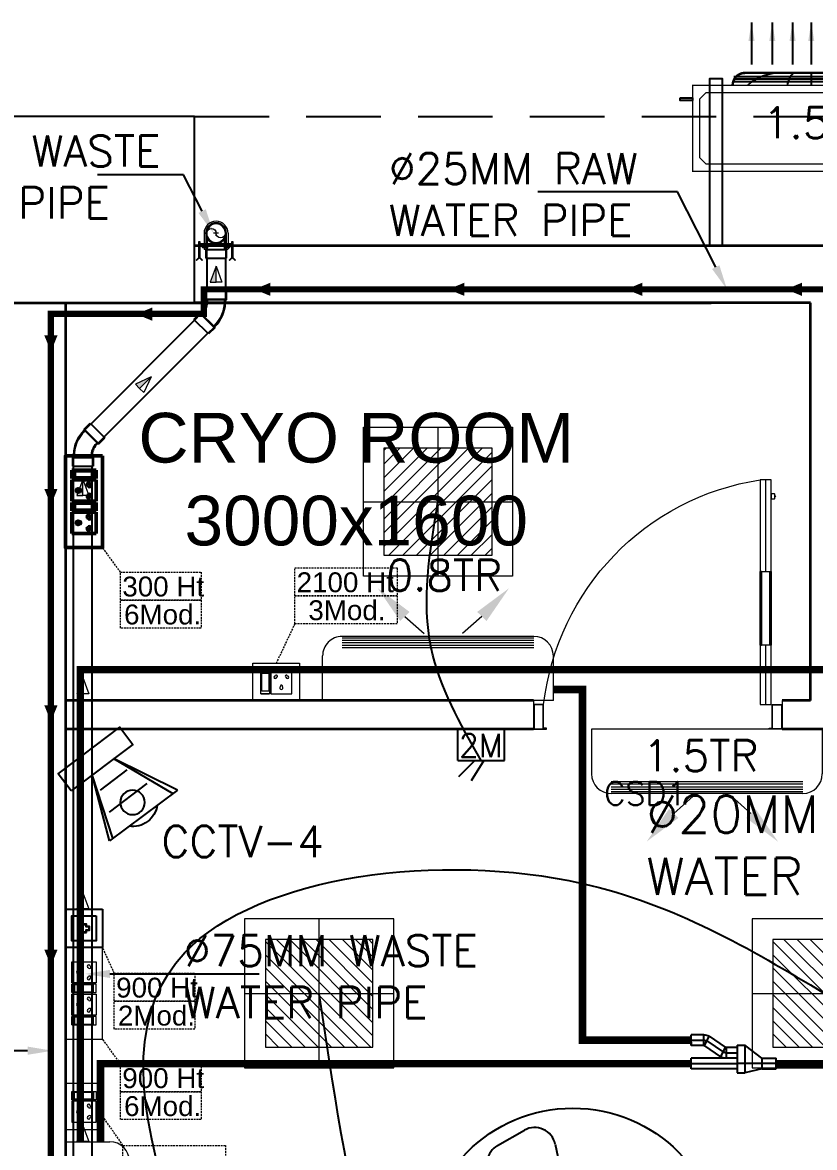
# Model space of a CAD drawing. Extents: x 3550807 to 4078732, y -628171 to -515859.
# Drawn here: x 3559851 to 3563039, y -525373 to -520845 of the extents above; entities that cross this region are included whole.
import ezdxf
from ezdxf import colors
from ezdxf.entities.mleader import LeaderData, LeaderLine
from ezdxf.math import Vec2, Vec3

# ---------------------------------------------------------------- set-up
doc = ezdxf.new("R2010")
doc.units = 0
doc.header["$LTSCALE"] = 6
doc.header["$MEASUREMENT"] = 0
for name, pattern in [('1', [0]), ('CENTER2', [1.125, 0.75, -0.125, 0.125, -0.125]), ('CONTINU', [0]), ('DASHED2', [0.375, 0.25, -0.125]), ('HIDDEN', [0.375, 0.25, -0.125])]:
    doc.linetypes.add(name, pattern=pattern)
doc.layers.get('0').update_dxf_attribs({"linetype": 'CONTINUOUS'})
for name, color, linetype, lineweight in [('1200 Door', 144, 'CONTINUOUS', 5), ('1Y-JOINT', 1, 'CONTINUOUS', 25), ('ELE-2NOS OF 6-16 RAW POWER SOCKET', 1, 'CONTINUOUS', 20), ('ELE-36W EMERGENCY  LED LIGHT', 7, 'CONTINUOUS', 18), ('ELE-36W LED LIGHT', 210, 'CONTINUOUS', 18), ('ELE. 2N0S OF 6-16 UPS SOCKETS', 191, 'CONTINUOUS', 15), ('HTL-AC UNIT', 5, 'CONTINUOUS', 25), ('M-VRF- CKT', 5, 'CONTINUOUS', 30), ('MEP_HVAC_VRF_COPPER_PIPE', 6, 'CONTINUOUS', 9), ('PHE-SP', 1, 'CONTINUOUS', 0), ('PL-CLAMP', 211, 'CONTINUOUS', 13), ('PL-SOFT  WATER SUPPLY PIPE', 162, 'CONTINUOUS', 9), ('PL-WATER PIPING', 1, 'CONTINUOUS', 9), ('Single Leaf Door', 4, 'CONTINUOUS', 18), ('vrf', 6, 'CONTINUOUS', 30), ('WALL', 10, 'CONTINUOUS', 35)]:
    doc.layers.add(name, color=color, linetype=linetype, lineweight=lineweight)
for name, color, linetype in [('AC CKT-8', 110, 'CONTINUOUS'), ('Chajja', 7, 'CONTINUOUS'), ('COL', 5, 'CONTINUOUS'), ('DIM', 7, 'CONTINUOUS'), ('ELE 36W EMERGENCY LIGHT', 5, 'CONTINUOUS'), ('ELE 36W LED LIGHT', 6, 'CONTINUOUS'), ('ELE-1200MM CEILINGFAN', 6, 'CONTINUOUS'), ('ELE-2M UPS P.SB', 3, 'CONTINUOUS'), ('ELE.LAN POINT', 3, 'CONTINUOUS'), ('FA-FIRE TEXT', 7, 'CONTINUOUS'), ('HTL-COPPER PIPE', 6, 'CONTINUOUS'), ('HVAC_HI-WALL_1.5TR', 5, 'CONTINUOUS'), ('LV.CC CEMARA', 66, 'CONTINUOUS'), ('M HVAC HIGH WALL UNIT', 3, 'CONTINUOUS'), ('MEP_HVAC_DRAIN_PIPE', 7, 'CONTINUOUS'), ('MEP_HVAC_TEXT', 7, 'CONTINUOUS'), ('phe-text', 1, 'CONTINUOUS'), ('PL- WASTE PIPE', 6, 'CONTINUOUS'), ('PL-RA WATER SUPPLY PIPE', 100, 'CONTINUOUS'), ('PL-SOIL PIPE', 1, 'CONTINUOUS'), ('TEXT', 5, 'CONTINUOUS')]:
    doc.layers.add(name, color=color, linetype=linetype)
doc.layers.add('CFT_LOOPING', color=7, linetype='1', lineweight=0, true_color=0xd6d600)
doc.layers.add('ELE-6A AC SOCKET', color=7, linetype='CONTINUOUS', true_color=0x00ceb6)
doc.layers.add('ELE-LIGHTING WIRING', color=7, linetype='CONTINUOUS', true_color=0x63d7b6)
doc.styles.add('ARIAL', font='arial.ttf')
doc.styles.add('ROMANS', font='romans.shx')
doc.styles.get("Standard").update_dxf_attribs({"font": 'SIMPLEX'})
doc.styles.add('VERDANA', font='verdana.ttf')
doc.dimstyles.new('AC DIM', dxfattribs={"dimtxt": 200, "dimasz": 200, "dimexe": 0.18, "dimexo": 50, "dimgap": 50, "dimtad": 1, "dimdec": 0, "dimzin": 12, "dimdsep": 46, "dimtxsty": 'ROMANS', "dimcen": 0, "dimclrt": 7, "dimadec": 0, "dimazin": 0, "dimtfac": 1, "dimtdec": 0, "dimtix": 1, "dimtofl": 0, "dimtmove": 0, "dimatfit": 3, "dimfxl": 0, "dimtolj": 1, "dimtzin": 12, "dimarcsym": 0})

# ---------------------------------------------------------------- blocks, each defined once
blk = doc.blocks.new('1000x2100x100 SD')
at = {"layer": 'Single Leaf Door'}
for points in [[(44.2, 338.9), (49.1, 338.9), (49.1, 635.4), (44.2, 635.4)], [(87.8, 635.4), (82.8, 635.4), (82.8, 338.9), (87.8, 338.9)]]:
    blk.add_hatch(color=6, dxfattribs=at).paths.add_polyline_path(points)
at = {"layer": 'Single Leaf Door', "color": 8}
for p, q in [((44.2, 100), (44.2, 1004.2)), ((44.2, 1004.2), (87.8, 1004.2)), ((66, 635.4), (66, 1004.2)), ((87.8, 1004.2), (87.8, 100)), ((29.8, 946.7), (29.8, 928.8)), ((44.2, 948.7), (31.7, 948.7)), ((31.7, 926.8), (44.2, 926.8)), ((44.2, 948.7), (44.2, 926.8)), ((66, 100), (66, 338.9)), ((0, 100), (0, 0)), ((40.2, 100), (0, 100)), ((2, 98), (2, 2)), ((38.2, 98), (2, 98)), ((38.2, 3), (38.2, 98)), ((40.2, 5), (40.2, 100)), ((87.8, 100), (44.2, 100)), ((959.8, 5), (959.8, 100)), ((959.8, 100), (1000, 100)), ((961.8, 3), (961.8, 98)), ((961.8, 98), (998, 98)), ((998, 98), (998, 2)), ((1000, 100), (1000, 0)), ((0, 0), (40.2, 0)), ((2, 2), (40.2, 2)), ((50.1, 3), (38.2, 3)), ((52.1, 5), (40.2, 5)), ((40.2, 2), (50.1, 2)), ((40.2, 0), (52.1, 0)), ((50.1, 2), (50.1, 3)), ((52.1, 0), (52.1, 5)), ((947.9, 5), (959.8, 5)), ((947.9, 0), (947.9, 5)), ((959.8, 0), (947.9, 0)), ((949.9, 3), (961.8, 3)), ((949.9, 2), (949.9, 3)), ((959.8, 2), (949.9, 2)), ((998, 2), (959.8, 2)), ((1000, 0), (959.8, 0))]:
    blk.add_line(p, q, dxfattribs=at)
at = {"layer": 'Single Leaf Door', "color": 6}
for p, q in [((87.8, 635.4), (44.2, 635.4)), ((44.2, 635.4), (44.2, 338.9)), ((49.1, 338.9), (49.1, 635.4)), ((82.8, 338.9), (82.8, 635.4)), ((87.8, 338.9), (87.8, 635.4)), ((44.2, 338.9), (87.8, 338.9))]:
    blk.add_line(p, q, dxfattribs=at)
at = {"layer": 'Single Leaf Door', "color": 6, "ltscale": 100}
blk.add_line((82.8, 635.4), (82.8, 338.9), dxfattribs=at)
at = {"layer": 'Single Leaf Door', "color": 6}
for points in [[(44.2, 635.4), (44.2, 338.9), (49.1, 338.9), (49.1, 635.4), (44.2, 635.4)], [(87.8, 635.4), (87.8, 338.9), (82.8, 338.9), (82.8, 635.4), (87.8, 635.4)]]:
    blk.add_lwpolyline(points, dxfattribs=at)
at = {"layer": 'Single Leaf Door', "ltscale": 5000}
blk.add_lwpolyline([(44.2, 635.4), (44.2, 338.9), (49.1, 338.9), (49.1, 635.4), (44.2, 635.4)], dxfattribs=at)
at = {"layer": 'Single Leaf Door', "color": 8}
for centre, radius, start, end in [((-69.3, -19.8), 1036, 6.6418, 81.2791), ((29.8, 937.7), 3.72, 90, 270), ((31.7, 946.7), 1.98, 90, 180), ((31.7, 928.8), 1.98, 180, 270)]:
    blk.add_arc(centre, radius, start, end, dxfattribs=at)
blk = doc.blocks.new('1232')
at = {"layer": 'Chajja', "color": 8, "linetype": 'HIDDEN', "ltscale": 200}
blk.add_line((-22680, 16660.2), (-17505, 16660.2), dxfattribs=at)
at = {"layer": 'COL', "color": 8}
blk.add_lwpolyline([(-23430, 15910.2), (-22680, 15910.2), (-22680, 16660.2), (-23430, 16660.2)], close=True, dxfattribs=at)
at = {"layer": 'WALL', "color": 8, "linetype": 'ByBlock'}
for p, q in [((-17505, 16140.2), (-22680, 16140.2)), ((-23200, 15910.2), (-23200, 9945.2)), ((-23200, 15910.2), (-23200, 9945.2)), ((-20200, 15910.2), (-22680, 15910.2)), ((-20200, 14310.2), (-20200, 15910.2)), ((-21315, 14310.2), (-23200, 14310.2)), ((-20200, 14310.2), (-20315, 14310.2)), ((-21315, 14194.2), (-23200, 14194.2)), ((-18035, 14194.2), (-20315, 14194.2))]:
    blk.add_line(p, q, dxfattribs=at)
at = {"layer": 'WALL', "color": 8, "lineweight": 0}
for p, q in [((-21020, 15910.2), (-23200, 15910.2)), ((-21315, 14310.2), (-21315, 14194.2)), ((-20315, 14310.2), (-20315, 14194.2))]:
    blk.add_line(p, q, dxfattribs=at)
at = {"layer": 'WALL', "color": 8, "linetype": 'ByBlock'}
blk.add_lwpolyline([(-23430, 9195.2), (-23430, 15910.2), (-20600, 15910.2)], dxfattribs=at)
at = {"layer": 'Single Leaf Door', "color": 8, "xscale": -1}
blk.add_blockref('1000x2100x100 SD', (-20315, 14194.2), dxfattribs=at)
at = {"layer": '1200 Door', "color": 8, "linetype": 'ByBlock', "style": 'ROMANS'}
blk.add_text('CSD1', height=94.18, dxfattribs=at).set_placement((-21030.5, 13889.3, -35804.4))
at = {"layer": 'DIM', "color": 8, "insert": (-22029, 15199.8), "char_height": 200, "width": 1982.81, "attachment_point": 5, "style": 'ARIAL'}
blk.add_mtext('CRYO ROOM 3000x1600', dxfattribs=at)
blk = doc.blocks.new('A$C07FB25EA')
at = {"layer": 'ELE-1200MM CEILINGFAN', "color": 3}
for p, q in [((6.53, 13.37), (9.47, 11.64)), ((0.26, 2.64), (3.17, 12.07)), ((9.84, 7.94), (2.36, 1.21)), ((-11.8, 4.55), (-2.22, 1.44)), ((-14.84, -1.03), (-14.81, 2.38)), ((-2.41, -1.1), (-12.04, -3.29)), ((2.16, -1.54), (8.87, -8.78)), ((1.96, -12.49), (-0.13, -2.65)), ((8.31, -12.34), (5.35, -14.02))]:
    blk.add_line(p, q, dxfattribs=at)
at = {"layer": 'ELE-1200MM CEILINGFAN', "color": 5, "ltscale": 10}
blk.add_circle((0, 0), 16.45, dxfattribs=at)
at = {"layer": 'ELE-1200MM CEILINGFAN', "color": 3}
for radius in [2.65, 1.58]:
    blk.add_circle((0, 0), radius, dxfattribs=at)
for centre, start, end in [((5.36, 11.38), 59.5281, 162.5229), ((8.3, 9.66), 311.9493, 59.5281), ((-12.51, 2.36), 71.9493, 179.5281), ((-12.54, -1.05), 179.5281, 282.5229), ((7.18, -10.34), 299.5281, 42.5229), ((4.21, -12.02), 191.9493, 299.5281)]:
    blk.add_arc(centre, 2.3, start, end, dxfattribs=at)
blk = doc.blocks.new('light300x600')
at = {"layer": 'ELE-36W LED LIGHT', "lineweight": 0}
for p, q in [((918214.7, -78407.4), (918214.7, -79007.4)), ((918814.7, -78407.4), (918214.7, -78407.4)), ((918514.7, -78407.4), (918514.7, -79007.4)), ((918814.7, -79007.4), (918814.7, -78407.4)), ((918298.3, -78491.3), (918298.6, -78491)), ((918298.3, -78544.3), (918351.6, -78491)), ((918298.3, -78597.3), (918404.7, -78491)), ((918298.3, -78650.4), (918457.7, -78491)), ((918298.3, -78703.4), (918510.7, -78491)), ((918298.3, -78756.4), (918563.8, -78491)), ((918298.3, -78809.5), (918616.8, -78491)), ((918298.3, -78862.5), (918669.8, -78491)), ((918298.3, -78915.5), (918722.9, -78491)), ((918298.3, -78491), (918298.3, -78923.7)), ((918731.1, -78491), (918298.3, -78491)), ((918731.1, -78923.7), (918731.1, -78491)), ((918343.2, -78923.7), (918731.1, -78535.8)), ((918396.2, -78923.7), (918731.1, -78588.8)), ((918449.2, -78923.7), (918731.1, -78641.9)), ((918502.3, -78923.7), (918731.1, -78694.9)), ((918214.7, -78707.4), (918814.7, -78707.4)), ((918555.3, -78923.7), (918731.1, -78747.9)), ((918608.3, -78923.7), (918731.1, -78801)), ((918661.3, -78923.7), (918731.1, -78854)), ((918298.3, -78923.7), (918731.1, -78923.7)), ((918714.4, -78923.7), (918731.1, -78907)), ((918214.7, -79007.4), (918814.7, -79007.4))]:
    blk.add_line(p, q, dxfattribs=at)
blk = doc.blocks.new('ELE.EMERGENCY 40W LED LIGHT')
at = {"layer": 'ELE-36W EMERGENCY  LED LIGHT'}
h = blk.add_hatch(dxfattribs=at)
h.set_pattern_fill('ANSI31', color=5, scale=300, style=0)
h.paths.add_polyline_path([(-207.7, -207.7), (-207.7, 207.7), (207.7, 207.7), (207.7, -207.7)])
for p, q in [((0, 288), (0, -288)), ((-288, 0), (288, 0))]:
    blk.add_line(p, q, dxfattribs=at)
for points in [[(-288, -288), (-288, 288), (288, 288), (288, -288)], [(-207.7, -207.7), (-207.7, 207.7), (207.7, 207.7), (207.7, -207.7)]]:
    blk.add_lwpolyline(points, close=True, dxfattribs=at)
blk = doc.blocks.new('2M UPS SB')
at = {"layer": 'ELE-2M UPS P.SB', "color": 3}
for p, q in [((-133.8, 160), (-69.3, 265.2)), ((-88.2, 160), (-3.4, 244.9)), ((-240, 160), (-240, 0)), ((0, 160), (-240, 160)), ((0, 160), (0, 0))]:
    blk.add_line(p, q, dxfattribs=at)
blk.add_text('2M', height=120, rotation=180, dxfattribs=at).set_placement((-6, 143))
blk = doc.blocks.new('RTUH 6U')
at = {"layer": 'ELE-2NOS OF 6-16 RAW POWER SOCKET', "color": 30, "ltscale": 300}
for p, q in [((-311.5, -26.5), (-226.5, -26.5)), ((-311.5, -123.5), (-311.5, -26.5)), ((-226.5, -26.5), (-226.5, -123.5)), ((-187.1, -26.5), (-220.9, -26.5)), ((-220.9, -26.5), (-220.9, -123.5)), ((-189.9, -37), (-218, -37)), ((-218, -37), (-218, -113)), ((-189.9, -40.4), (-218, -40.4)), ((-189.9, -113), (-189.9, -37)), ((-187.1, -123.5), (-187.1, -26.5)), ((-187.1, -123.5), (-187.1, -26.5)), ((-181.4, -123.5), (-181.4, -26.5)), ((-181.4, -26.5), (-96.4, -26.5)), ((-96.4, -26.5), (-96.4, -123.5)), ((-57, -26.5), (-90.8, -26.5)), ((-90.8, -26.5), (-90.8, -123.5)), ((-59.8, -37), (-88, -37)), ((-88, -37), (-88, -113)), ((-59.8, -40.4), (-88, -40.4)), ((-59.8, -113), (-59.8, -37)), ((-57, -123.5), (-57, -26.5)), ((-57, -123.5), (-57, -26.5)), ((-226.5, -123.5), (-311.5, -123.5)), ((-187.1, -123.5), (-220.9, -123.5)), ((-220.9, -123.5), (-187.1, -123.5)), ((-218, -113), (-189.9, -113)), ((-96.4, -123.5), (-181.4, -123.5)), ((-57, -123.5), (-90.8, -123.5)), ((-90.8, -123.5), (-57, -123.5)), ((-88, -113), (-59.8, -113))]:
    blk.add_line(p, q, dxfattribs=at)
blk.add_lwpolyline([(0, 0), (-368.5, 0), (-368.5, -150), (0, -150)], close=True, dxfattribs=at)
for centre, radius, start, end in [((-293.2, -56.1), 5.7, 87.49, 354.7311), ((-288.7, -52.1), 4.6, 284.9049, 157.3162), ((-269, -92.3), 4.22, 341.4031, 198.5969), ((-249.3, -52.1), 4.6, 22.6838, 255.0951), ((-244.8, -56.1), 5.7, 185.2689, 92.51), ((-163.1, -56.1), 5.7, 87.49, 354.7311), ((-158.6, -52.1), 4.6, 284.9049, 157.3162), ((-138.9, -92.3), 4.22, 341.4031, 198.5969), ((-119.2, -52.1), 4.6, 22.6838, 255.0951), ((-114.7, -56.1), 5.7, 185.2689, 92.51), ((-269, -99), 6.62, 127.1584, 52.8416), ((-138.9, -99), 6.62, 127.1584, 52.8416)]:
    blk.add_arc(centre, radius, start, end, dxfattribs=at)
blk = doc.blocks.new('54Y')
at = {"layer": 'ELE. 2N0S OF 6-16 UPS SOCKETS', "color": 140, "lineweight": 50}
for p, q in [((26.5, 311.5), (26.5, 277.7)), ((26.5, 277.7), (26.5, 311.5)), ((26.5, 311.5), (123.5, 311.5)), ((26.5, 311.5), (123.5, 311.5)), ((123.5, 277.7), (26.5, 277.7)), ((123.5, 272.1), (26.5, 272.1)), ((26.5, 272.1), (26.5, 187.1)), ((37, 280.5), (37, 308.7)), ((37, 308.7), (113, 308.7)), ((113, 280.5), (37, 280.5)), ((109.6, 308.7), (109.6, 280.5)), ((113, 308.7), (113, 280.5)), ((123.5, 311.5), (123.5, 277.7)), ((123.5, 187.1), (123.5, 272.1)), ((26.5, 187.1), (123.5, 187.1)), ((26.5, 181.4), (26.5, 147.6)), ((26.5, 147.6), (26.5, 181.4)), ((26.5, 181.4), (123.5, 181.4)), ((26.5, 181.4), (123.5, 181.4)), ((123.5, 181.4), (123.5, 147.6)), ((123.5, 147.6), (26.5, 147.6)), ((26.5, 142), (26.5, 57)), ((123.5, 142), (26.5, 142)), ((37, 150.4), (37, 178.6)), ((37, 178.6), (113, 178.6)), ((113, 150.4), (37, 150.4)), ((109.6, 178.6), (109.6, 150.4)), ((113, 178.6), (113, 150.4)), ((123.5, 57), (123.5, 142)), ((26.5, 57), (123.5, 57))]:
    blk.add_line(p, q, dxfattribs=at)
blk.add_lwpolyline([(150, 368.5), (150, 0), (0, 0), (0, 368.5)], close=True, dxfattribs=at)
for centre, radius, start, end in [((51, 229.6), 6.62, 37.1584, 322.8416), ((57.7, 229.6), 4.22, 251.4031, 108.5969), ((93.9, 253.8), 5.7, 357.49, 264.7311), ((97.9, 249.3), 4.6, 194.9049, 67.3162), ((93.9, 205.3), 5.7, 95.2689, 2.51), ((97.9, 209.8), 4.6, 292.6838, 165.0951), ((51, 99.5), 6.62, 37.1584, 322.8416), ((57.7, 99.5), 4.22, 251.4031, 108.5969), ((93.9, 123.7), 5.7, 357.49, 264.7311), ((97.9, 119.2), 4.6, 194.9049, 67.3162), ((93.9, 75.2), 5.7, 95.2689, 2.51), ((97.9, 79.7), 4.6, 292.6838, 165.0951)]:
    blk.add_arc(centre, radius, start, end, dxfattribs=at)
blk = doc.blocks.new('EQ2WE')
at = {"layer": 'ELE-6A AC SOCKET', "lineweight": 0}
for p, q in [((-98.7, 169.5), (-215.4, 169.5)), ((-215.4, 169.5), (-215.4, 36.3)), ((-98.7, 36.3), (-98.7, 169.5)), ((-91, 36.3), (-91, 169.5)), ((-91, 169.5), (-44.6, 169.5)), ((-44.6, 169.5), (-91, 169.5)), ((-87.1, 50.8), (-87.1, 155)), ((-87.1, 155), (-48.5, 155)), ((-48.5, 155), (-48.5, 50.8)), ((-44.6, 169.5), (-44.6, 36.3)), ((-44.6, 169.5), (-44.6, 36.3)), ((-215.4, 36.3), (-98.7, 36.3)), ((-44.6, 36.3), (-91, 36.3)), ((-48.5, 55.5), (-87.1, 55.5)), ((-48.5, 50.8), (-87.1, 50.8))]:
    blk.add_line(p, q, dxfattribs=at)
blk.add_lwpolyline([(0, 0), (-257.3, 0), (-257.3, 205.9), (0, 205.9)], close=True, dxfattribs=at)
for centre, radius, start, end in [((-157.1, 135.8), 9.08, 307.15837, 232.84163), ((-157.1, 126.7), 5.79, 161.40312, 18.59688), ((-190.3, 76.9), 7.83, 5.26891, 272.51003), ((-184.2, 71.6), 6.31, 202.68381, 75.09514), ((-130, 71.6), 6.31, 104.90486, 337.31619), ((-123.8, 76.9), 7.83, 267.48997, 174.73109)]:
    blk.add_arc(centre, radius, start, end, dxfattribs=at)
blk = doc.blocks.new('CC CEMARA')
at = {"layer": 'LV.CC CEMARA', "linetype": 'ByBlock'}
for p, q in [((239.6, -66.6), (64.7, -12.2)), ((232.1, -75.7), (64.7, -12.2)), ((46.7, -104.5), (105.3, -34.9)), ((94.5, -242.4), (18.6, -67.1)), ((18.6, -67.1), (104.2, -230.6)), ((81.3, -159.1), (162.8, -62.4)), ((94.5, -242.4), (239.6, -66.6))]:
    blk.add_line(p, q, dxfattribs=at)
blk.add_lwpolyline([(110.8, 42.8), (66.4, 79.7), (-66.4, -79.7), (-22, -116.7)], close=True, dxfattribs=at)
blk.add_circle((133.5, -123.5), 32.9, dxfattribs=at)
blk.add_arc((131.6, -123.6), 66.7, 275.3702, 5.5412, dxfattribs=at)
blk = doc.blocks.new('Voice')
at = {"layer": 'ELE.LAN POINT', "color": 6}
for points in [[(0, -31.8), (127.9, -31.8), (127.9, 92), (0, 92)], [(21.9, -10), (106, -10), (106, 70.1), (21.9, 70.1)], [(77.3, 21.4), (69.7, 21.4), (69.7, 11.7), (58.1, 11.7), (58.1, 21.4), (50.6, 21.4), (50.6, 38.7), (77.3, 38.7)], [(75.9, 22.8), (68.4, 22.8), (68.4, 13), (59.5, 13), (59.5, 22.8), (52, 22.8), (52, 37.4), (75.9, 37.4)]]:
    blk.add_lwpolyline(points, close=True, dxfattribs=at)
blk = doc.blocks.new('clamp')
at = {"layer": 'PL-CLAMP'}
for p, q in [((105.4, 198.4), (168.6, 198.4)), ((105.4, 191.1), (168.6, 191.1)), ((156.2, 205.8), (161.2, 205.8)), ((156.2, 183.7), (161.2, 183.7)), ((163.2, 185.7), (163.2, 203.8)), ((170.6, 196.4), (170.6, 193.1)), ((105.4, 109.4), (168.6, 109.4)), ((105.4, 102), (168.6, 102)), ((156.2, 116.8), (161.2, 116.8)), ((156.2, 94.7), (161.2, 94.7)), ((163.2, 96.7), (163.2, 114.8)), ((170.6, 107.4), (170.6, 104))]:
    blk.add_line(p, q, dxfattribs=at)
for points in [[(138.4, 216.5, -0.414214), (139.4, 217.5), (203.1, 217.5), (214, 228.4), (215.4, 227), (203.9, 215.5), (215.3, 204), (213.9, 202.6), (203, 213.5), (139.4, 213.5, -0.414214), (138.4, 214.5), (138.4, 216.5)], [(138.4, 84.3, -0.414214), (139.4, 85.3), (203.1, 85.3), (214, 96.3), (215.4, 94.9), (203.9, 83.3), (215.3, 71.9), (213.9, 70.5), (203, 81.3), (139.4, 81.3, -0.414214), (138.4, 82.3), (138.4, 84.3)]]:
    blk.add_lwpolyline(points, format="xyb", dxfattribs=at)
for points in [[(146.2, 81.3), (146.2, 217.5)], [(156.2, 81.3), (156.2, 217.5)]]:
    blk.add_lwpolyline(points, dxfattribs=at)
for centre, radius, start, end in [((105.4, 150.2), 48.2, 90, 270), ((161.2, 203.8), 2, 0, 90), ((161.2, 185.7), 2, 270, 0), ((168.6, 196.4), 2, 0, 90), ((168.6, 193.1), 2, 270, 0), ((161.2, 114.8), 2, 0, 90), ((161.2, 96.7), 2, 270, 0), ((168.6, 107.4), 2, 0, 90), ((168.6, 104), 2, 270, 0)]:
    blk.add_arc(centre, radius, start, end, dxfattribs=at)
blk = doc.blocks.new('RISER UP 100')
at = {"color": 0, "linetype": 'Continuous'}
for p, q in [((-98.5, 60), (-148.5, 60)), ((-148.5, -60), (-148.5, 60)), ((-98.5, 60), (-93.5, 55)), ((-93.5, 55), (-24, 55)), ((-98.5, -60), (-148.5, -60)), ((-98.5, -60), (-93.5, -55)), ((-93.5, -55), (-24, -55))]:
    blk.add_line(p, q, dxfattribs=at)
at = {"color": 8, "linetype": 'Continuous', "lineweight": 0, "ltscale": 0.005}
for p, q in [((-98.5, 55), (-148.5, 55)), ((-98.5, -55), (-98.5, 55)), ((-98.5, 55), (-93.5, 50)), ((-93.5, -50), (-93.5, 50)), ((-93.5, 50), (-33.2, 50)), ((-98.5, -55), (-148.5, -55)), ((-98.5, -55), (-93.5, -50)), ((-93.5, -50), (-33.2, -50))]:
    blk.add_line(p, q, dxfattribs=at)
at = {"color": 8, "linetype": 'CENTER2', "lineweight": 0}
for p, q in [((-15, 0), (15, 0)), ((0, 15), (0, -15))]:
    blk.add_line(p, q, dxfattribs=at)
at = {"color": 0, "linetype": 'Continuous'}
blk.add_circle((0, 0), 60, dxfattribs=at)
at = {"color": 8, "linetype": 'Continuous', "lineweight": 0, "ltscale": 0.005}
blk.add_circle((0, 0), 55, dxfattribs=at)
at = {"color": 8, "linetype": 'Continuous', "lineweight": 0}
for centre, start, end in [((0, 27.5), 90, 270), ((0, -27.5), 270, 90)]:
    blk.add_arc(centre, 27.5, start, end, dxfattribs=at)
blk = doc.blocks.new('100 ELBOW')
at = {"color": 0, "linetype": 'Continuous'}
for p, q in [((-77.3, 0.5), (-85.9, -8)), ((72.2, 60.9), (66.6, 55.2)), ((72.2, 60.9), (123.7, 60.9)), ((123.7, 60.9), (123.7, -60.9)), ((-94.1, -8), (-130.6, -44.4)), ((-130.6, -44.4), (-44.4, -130.6)), ((-94.1, -8), (-85.9, -8)), ((72.2, -60.9), (66.4, -55.1)), ((72.2, -60.9), (123.7, -60.9)), ((-8, -94.1), (-44.4, -130.6)), ((-0.4, -78.2), (-8, -85.8)), ((-8, -94.1), (-8, -85.8))]:
    blk.add_line(p, q, dxfattribs=at)
at = {"color": 8, "linetype": 'Continuous', "lineweight": 0, "ltscale": 0.005}
for p, q in [((68.7, -49.1), (68.7, 49.1)), ((74.6, 55), (68.9, 49.3)), ((74.6, -55), (74.6, 55)), ((74.6, 55), (123.7, 55)), ((-91.7, -13.9), (-126.4, -48.6)), ((-91.7, -13.9), (-13.9, -91.7)), ((-91.7, -13.9), (-83.3, -13.9)), ((-83.4, -13.9), (-13.9, -83.3)), ((74.6, -55), (68.9, -49.3)), ((74.6, -55), (123.7, -55)), ((-13.9, -91.7), (-48.6, -126.4)), ((-4.5, -73.9), (-13.9, -83.3)), ((-13.9, -91.7), (-13.9, -83.3))]:
    blk.add_line(p, q, dxfattribs=at)
at = {"color": 8, "linetype": 'Continuous', "ltscale": 0.005}
blk.add_line((-72.3, -2.8), (-73.3, -3.7), dxfattribs=at)
at = {"color": 8, "linetype": 'Continuous', "lineweight": 0, "ltscale": 0.005}
for centre, radius, start, end in [((61.5, -148.1), 197.5, 87.86176, 137.18), ((60.9, -147.1), 98.2, 85.3383, 131.76601)]:
    blk.add_arc(centre, radius, start, end, dxfattribs=at)
at = {"color": 0, "linetype": 'Continuous'}
for centre, radius, start, end in [((61.6, -148.2), 203.5, 88.5977, 133.05078), ((60.9, -147.1), 92.3, 86.66432, 131.66432)]:
    blk.add_arc(centre, radius, start, end, dxfattribs=at)
blk = doc.blocks.new('A$C0B1B3CFA')
at = {"layer": 'PHE-SP'}
h = blk.add_hatch(color=7, dxfattribs=at)
h.dxf.hatch_style = 1
h.paths.add_polyline_path([(-0.0495, 0.0226), (-0.0495, 0), (0.0124, 0)])
at = {"layer": 'PHE-SP', "color": 7}
for points in [[(-0.0495, 0), (0.0124, 0), (-0.0495, 0.0226), (-0.0495, 0)], [(-0.0495, 0), (0.0124, 0), (-0.0495, -0.0226), (-0.0495, 0)]]:
    blk.add_lwpolyline(points, dxfattribs=at)
blk = doc.blocks.new('Z$W@#3BD47561')
at = {"layer": 'PHE-SP', "xscale": 49.00933755098914, "yscale": 49.00933755098914, "zscale": 49.00933755098914, "rotation": 270}
blk.add_blockref('A$C0B1B3CFA', (0, 0), dxfattribs=at)
blk = doc.blocks.new('Z$W@#4AA511D8')
at = {"layer": 'phe-text', "linetype": 'ByBlock', "lineweight": -2, "ltscale": 0.5, "xscale": 0.0244727334018079, "yscale": 0.0244727334018079, "zscale": 0.0244727334018079, "rotation": 270}
blk.add_blockref('Z$W@#3BD47561', (0.0148, 0), dxfattribs=at)
blk = doc.blocks.new('HI WALL SPLIT AC UNIT 1.5TR')
at = {"layer": 'HVAC_HI-WALL_1.5TR', "color": 7, "lineweight": 5}
for p, q in [((1295285.1, -129882.4), (1295362.7, -129951.6)), ((1295595, -129882.4), (1295517.4, -129951.6))]:
    blk.add_line(p, q, dxfattribs=at)
at = {"layer": 'HVAC_HI-WALL_1.5TR', "color": 5, "lineweight": 5}
for p, q in [((1295076, -129962.8), (1295847.5, -129962.8)), ((1294997.2, -130220.8), (1294997.2, -130041.6)), ((1295926.2, -130220.8), (1295926.2, -130041.6)), ((1294997.2, -130220.8), (1295926.2, -130220.8))]:
    blk.add_line(p, q, dxfattribs=at)
at = {"layer": 'HVAC_HI-WALL_1.5TR', "color": 8, "lineweight": 5}
for p, q in [((1295076, -129969.7), (1295847.5, -129969.7)), ((1295076, -129979), (1295847.5, -129979)), ((1295076, -129988.2), (1295847.5, -129988.2)), ((1295076, -129999.8), (1295847.5, -129999.8)), ((1295076, -130009), (1295847.5, -130009))]:
    blk.add_line(p, q, dxfattribs=at)
at = {"layer": 'HVAC_HI-WALL_1.5TR', "color": 5, "lineweight": 5}
for centre, start, end in [((1295076, -130041.6), 90, 180), ((1295847.5, -130041.6), 0, 90)]:
    blk.add_arc(centre, 78.8, start, end, dxfattribs=at)
at = {"layer": 'HVAC_HI-WALL_1.5TR', "color": 7, "lineweight": 5}
for points in [[(1295304, -129864.2), (1295266.2, -129900.6), (1295175.9, -129769)], [(1295576.1, -129864.2), (1295613.9, -129900.6), (1295704.2, -129769)]]:
    blk.add_solid(points, dxfattribs=at)
blk = doc.blocks.new('HI WALL SPLIT AC UNIT')
at = {"layer": 'M HVAC HIGH WALL UNIT', "lineweight": 5}
for p, q in [((955021.3, -147903.8), (955950.3, -147903.8)), ((955021.3, -147903.8), (955021.3, -148083)), ((955950.3, -147903.8), (955950.3, -148083)), ((955100.1, -148161.8), (955871.6, -148161.8))]:
    blk.add_line(p, q, dxfattribs=at)
at = {"layer": 'M HVAC HIGH WALL UNIT', "color": 8, "lineweight": 5}
for p, q in [((955100.1, -148115.6), (955871.6, -148115.6)), ((955100.1, -148124.8), (955871.6, -148124.8)), ((955100.1, -148136.4), (955871.6, -148136.4)), ((955100.1, -148145.6), (955871.6, -148145.6)), ((955100.1, -148154.9), (955871.6, -148154.9))]:
    blk.add_line(p, q, dxfattribs=at)
at = {"layer": 'M HVAC HIGH WALL UNIT', "color": 7, "lineweight": 5}
for p, q in [((955309.2, -148242.2), (955386.8, -148173)), ((955619.1, -148242.2), (955541.5, -148173))]:
    blk.add_line(p, q, dxfattribs=at)
at = {"layer": 'M HVAC HIGH WALL UNIT', "lineweight": 5}
for centre, start, end in [((955100.1, -148083), 180, 270), ((955871.6, -148083), 270, 0)]:
    blk.add_arc(centre, 78.8, start, end, dxfattribs=at)
at = {"layer": 'M HVAC HIGH WALL UNIT', "color": 7, "lineweight": 5}
for points in [[(955328.1, -148260.4), (955290.3, -148224), (955199.9, -148355.6)], [(955600.2, -148260.4), (955638, -148224), (955728.3, -148355.6)]]:
    blk.add_solid(points, dxfattribs=at)
blk = doc.blocks.new('Y-JOINT')
at = {"layer": '1Y-JOINT', "extrusion": (7.0061e-12, -6.61628e-05, 1)}
for p, q in [((416463.1, -2646.1, 0), (416247.1, -2646.1, 0)), ((416247.1, -2646.1, 0), (416247.1, -2696.7, 0)), ((416463.1, -2757.4, 0), (416463.1, -2628.5, 0)), ((416463.1, -2628.5, 0), (416499.1, -2628.5, 0)), ((416499.1, -2757.4, 0), (416499.1, -2628.5, 0)), ((416579.1, -2646.1, 0), (416499.1, -2628.5, 0)), ((416247.1, -2671.4, 0), (416463.1, -2671.4, 0)), ((416463.1, -2696.7, 0), (416247.1, -2696.7, 0)), ((416411.9, -2747.3, 0), (416411.9, -2696.7, 0)), ((416463.1, -2696.7, 0), (416411.9, -2696.7, 0)), ((416579.1, -2696.7, 0), (416506, -2754.1, 0)), ((416310.3, -2755.2, 0), (416385.8, -2702.8, 0)), ((416321.4, -2777.9, 0), (416398.7, -2724.6, 0)), ((416332.5, -2800.7, 0), (416408, -2748.2, 0)), ((416408, -2748.2, 0), (416385.8, -2702.8, 0)), ((416411.9, -2722, 0), (416463.1, -2722, 0)), ((416463.1, -2747.3, 0), (416411.9, -2747.3, 0)), ((416306.4, -2756.1, 0), (416247.1, -2756.1, 0)), ((416247.1, -2771.6, 0), (416247.1, -2756.1, 0)), ((416247.1, -2756.1, 0), (416247.1, -2806.7, 0)), ((416247.1, -2781.4, 0), (416306.4, -2781.4, 0)), ((416306.4, -2806.7, 0), (416247.1, -2806.7, 0)), ((416306.4, -2756.1, 0), (416306.4, -2806.7, 0)), ((416310.3, -2755.2, 0), (416332.5, -2800.7, 0)), ((416463.1, -2757.4, 0), (416499.1, -2757.4, 0))]:
    blk.add_line(p, q, dxfattribs=at)
at = {"layer": '1Y-JOINT', "extrusion": (6.9964e-12, -6.61628e-05, 1)}
for p, q in [((416579.1, -2646.1, 0), (416647.1, -2646.1, 0)), ((416647.1, -2646.1, 0), (416647.1, -2696.7, 0)), ((416647.1, -2671.4, 0), (416463.1, -2671.4, 0)), ((416579.1, -2696.7, 0), (416647.1, -2696.7, 0))]:
    blk.add_line(p, q, dxfattribs=at)
at = {"layer": '1Y-JOINT'}
blk.add_line((416579.1, -2696.7, 0), (416579.1, -2646.1, 0), dxfattribs=at)
at = {"layer": '1Y-JOINT', "extrusion": (7.0061e-12, -6.61628e-05, 1)}
for centre, radius, start, end in [((416411.9, -2756.2, 0.2), 59.5, 90, 116.0671), ((416411.9, -2756.2, 0.2), 34.2, 90, 116.0671), ((416411.9, -2756.2, 0.2), 8.85, 90, 116.0671), ((416306.4, -2747.3, 0.2), 8.85, 270, 296.0671), ((416306.4, -2747.3, 0.2), 34.2, 270, 296.0671), ((416306.4, -2747.3, 0.2), 59.5, 270, 296.0671), ((416499.1, -2748.6, 0.2), 8.85, 270, 321.3789)]:
    blk.add_arc(centre, radius, start, end, dxfattribs=at)
blk = doc.blocks.new('A$C4D743431')
at = {"layer": 'AC CKT-8', "xscale": 0.933787291884793, "yscale": 0.933787291884793, "zscale": 0.933787291884793, "rotation": 359.9999939263457}
blk.add_blockref('Y-JOINT', (-389059.7, 2494.6, 0), dxfattribs=at)
blk = doc.blocks.new('G$C4406566D')
at = {"layer": 'M-VRF- CKT', "xscale": 0.8031807735897878, "yscale": 0.8031807735897878, "zscale": 0.8031807735897878, "rotation": 180}
blk.add_blockref('A$C4D743431', (-224.2, -88.8, 0), dxfattribs=at)
blk.add_blockref('A$C4D743431', (-224.2, -88.8, 0), dxfattribs=at)
blk = doc.blocks.new('G$C186CAD5F')
at = {"layer": 'vrf', "color": 3, "xscale": 8.96419313933734, "yscale": 8.96419313933734, "zscale": 8.96419313933734, "rotation": 270.0000005682937}
blk.add_blockref('G$C4406566D', (796, -2010, 0), dxfattribs=at)
blk = doc.blocks.new('ODU')
at = {"layer": 'HTL-AC UNIT'}
for p, q in [((3484013.2, -610684.5, 0), (3483479.8, -610684.5, 0)), ((3484013.2, -610694.2, 0), (3483479.8, -610694.2, 0)), ((3484013.2, -610703.9, 0), (3483479.8, -610703.9, 0)), ((3483791.5, -610668.6, 0), (3483791.5, -610718.6, 0))]:
    blk.add_line(p, q, dxfattribs=at)
at = {"layer": 'HTL-AC UNIT', "elevation": 0}
for points in [[(3483383, -611364.6), (3483383, -610691.3), (3483433, -610691.3), (3483433, -611364.6), (3483383, -611364.6)], [(3484148.8, -611364.6), (3484148.8, -610691.3), (3484198.8, -610691.3), (3484198.8, -611364.6), (3484148.8, -611364.6)]]:
    blk.add_lwpolyline(points, dxfattribs=at)
at = {"layer": 'HTL-AC UNIT', "const_width": 10, "elevation": 0}
blk.add_lwpolyline([(3483475.1, -610718.6), (3483475.1, -610718.6, -0.414214), (3483525.1, -610668.6), (3483967.9, -610668.6, -0.414214), (3484017.9, -610718.6), (3484017.9, -610718.6)], format="xyb", dxfattribs=at)
at = {"layer": 'HTL-AC UNIT', "const_width": 5, "elevation": 0}
for points in [[(3483313.8, -610718.6), (3484268.8, -610718.6), (3484268.8, -611064.6), (3483313.8, -611064.6)], [(3483367.8, -610747.7), (3484214.8, -610747.7), (3484239.8, -610772.7), (3484239.8, -611010.6), (3484214.8, -611035.6), (3483367.8, -611035.6), (3483342.8, -611010.6), (3483342.8, -610772.7)]]:
    blk.add_lwpolyline(points, close=True, dxfattribs=at)
at = {"layer": 'HTL-AC UNIT', "elevation": 0}
blk.add_lwpolyline([(3483263.8, -610769.2), (3483313.8, -610769.2), (3483313.8, -610779.2), (3483263.8, -610779.2)], close=True, dxfattribs=at)
at = {"layer": 'HTL-AC UNIT'}
for centre, radius, start, end in [((3483666.2, -610864.4, 0), 196, 87.3624, 131.9453), ((3483789.1, -610736.6, 0), 96.6, 135.2739, 169.2801), ((3483793.9, -610736.6, 0), 96.6, 10.7199, 44.7261), ((3483907.8, -610718.6, 0), 50, 0, 90)]:
    blk.add_arc(centre, radius, start, end, dxfattribs=at)
for points in [[(3483551, -610465.7, 0), (3483551, -610635.2, 0)], [(3483634.7, -610465.7, 0), (3483634.7, -610635.2, 0)], [(3483716.2, -610465.7, 0), (3483716.2, -610635.2, 0)], [(3483791.5, -610465.7, 0), (3483791.5, -610635.2, 0)], [(3483866.7, -610465.7, 0), (3483866.7, -610635.2, 0)], [(3483942, -610465.7, 0), (3483942, -610635.2, 0)]]:
    blk.add_leader(points, dimstyle='AC DIM', override={"dimasz": 75, "dimtad": 0}, dxfattribs=at)

msp = doc.modelspace()

# ---------------------------------------------------------------- linework, layer by layer
at = {"layer": 'CFT_LOOPING', "color": 7, "linetype": 'DASHED2', "ltscale": 5}
for p, q in [((3560245.5, -523057.1), (3560173.6, -522958)), ((3560947.1, -523264.9), (3560872.3, -523423.8)), ((3560220.6, -524671.5), (3560173.6, -524568.3)), ((3560245.5, -525035.8), (3560173.6, -524936.7)), ((3560255.5, -525364.3), (3560173.6, -525247))]:
    msp.add_line(p, q, dxfattribs=at)
for points in [[(3560947.1, -523039.9), (3561359.7, -523039.9), (3561359.7, -523152.4), (3560947.1, -523152.4)], [(3560245.5, -523057.1), (3560570.3, -523057.1), (3560570.3, -523169.6), (3560245.5, -523169.6)], [(3560245.5, -523169.6), (3560570.3, -523169.6), (3560570.3, -523282.1), (3560245.5, -523282.1)], [(3560947.1, -523152.4), (3561359.7, -523152.4), (3561359.7, -523264.9), (3560947.1, -523264.9)], [(3560220.6, -524671.5), (3560545.4, -524671.5), (3560545.4, -524784), (3560220.6, -524784)], [(3560220.6, -524784), (3560545.4, -524784), (3560545.4, -524896.5), (3560220.6, -524896.5)], [(3560245.5, -525035.8), (3560570.3, -525035.8), (3560570.3, -525148.3), (3560245.5, -525148.3)], [(3560245.5, -525148.3), (3560570.3, -525148.3), (3560570.3, -525260.8), (3560245.5, -525260.8)], [(3560255.5, -525364.3), (3560668.1, -525364.3), (3560668.1, -525476.8), (3560255.5, -525476.8)]]:
    msp.add_lwpolyline(points, close=True, dxfattribs=at)
at = {"layer": 'ELE-LIGHTING WIRING', "color": 254, "linetype": 'ByBlock', "true_color": 0xdebad0}
msp.add_spline([(3561697, -523814.8), (3561496.2, -523362.3), (3561523.6, -522773.8)], degree=3, dxfattribs=at)
at = {"layer": 'ELE-LIGHTING WIRING', "linetype": 'ByBlock'}
for points in [[(3561045.3, -526877, 0), (3560504.5, -524588.3), (3562103.5, -524309.8), (3563079.6, -524752.5, 0)], [(3564015.4, -528234.6), (3561655, -526814.1), (3561045.3, -524752.5, 0)]]:
    msp.add_spline(points, degree=3, dxfattribs=at)
at = {"layer": 'MEP_HVAC_DRAIN_PIPE', "linetype": 'ByBlock', "const_width": 30}
msp.add_lwpolyline([(3560084.3, -525349.8), (3560084.3, -523449.5), (3563171.5, -523449.5)], dxfattribs=at)
at = {"layer": 'MEP_HVAC_VRF_COPPER_PIPE', "color": 6, "linetype": 'ByBlock', "const_width": 30, "elevation": 0}
for points in [[(3562542.6, -524941.2), (3562105.3, -524941.2), (3562105.3, -523529.4), (3561988.1, -523529.4)], [(3562542.6, -525035.2), (3560165.3, -525035.2), (3560165.3, -525349.8)], [(3567127.6, -525463.7), (3567127.6, -525035.2), (3562884.6, -525035.2)]]:
    msp.add_lwpolyline(points, dxfattribs=at)
at = {"layer": 'PL- WASTE PIPE', "linetype": 'ByBlock', "ltscale": 5}
for p, q in [((3560592.8, -521794.1), (3560592.8, -521925.3)), ((3560667.8, -521794.1), (3560667.8, -521925.3)), ((3560126.9, -522460), (3560544.1, -522042.8)), ((3560179.9, -522513), (3560597.2, -522095.8)), ((3560056.3, -527260), (3560056.3, -522630.5)), ((3560131.3, -527260), (3560131.3, -522630.5))]:
    msp.add_line(p, q, dxfattribs=at)
at = {"layer": 'PL-SOFT  WATER SUPPLY PIPE', "color": 3, "const_width": 25}
msp.add_lwpolyline([(3563088.9, -521918.8), (3560580.7, -521918.8), (3560580.7, -522017.7), (3559965.5, -522017.7), (3559965.5, -527919.1), (3560588.1, -527919.1), (3560588.1, -527988.6), (3561372.6, -527988.6)], dxfattribs=at)
at = {"layer": 'PL-WATER PIPING', "color": 61, "true_color": 0xd8e58c}
for points in [[(3560849.2, -521918.8, 53.3, 0, 0), (3560784.4, -521918.8, 0, 0, 0)], [(3561630, -521918.8, 53.3, 0, 0), (3561565.1, -521918.8, 0, 0, 0)], [(3562346.1, -521918.8, 53.3, 0, 0), (3562281.3, -521918.8, 0, 0, 0)], [(3562988.9, -521918.8, 53.3, 0, 0), (3562924.1, -521918.8, 0, 0, 0)], [(3560373.4, -522018.7, 53.3, 0, 0), (3560308.6, -522018.7, 0, 0, 0)], [(3559965.5, -522104.4, 53.3, 0, 0), (3559965.5, -522169.3, 0, 0, 0)], [(3559965.5, -522722.1, 53.3, 0, 0), (3559965.5, -522786.9, 0, 0, 0)], [(3559965.5, -523593.5, 53.3, 0, 0), (3559965.5, -523658.3, 0, 0, 0)], [(3559965.5, -524576.6, 53.3, 0, 0), (3559965.5, -524641.4, 0, 0, 0)]]:
    msp.add_lwpolyline(points, format="xyseb", dxfattribs=at)

# ---------------------------------------------------------------- block references
at = {"linetype": 'ByBlock'}
msp.add_blockref('1232', (3583223.6, -537884), dxfattribs=at)
at = {"layer": 'ELE 36W EMERGENCY LIGHT', "xscale": 1.041666666677768, "yscale": 1.041666666677768, "zscale": 1.041666666677768}
msp.add_blockref('ELE.EMERGENCY 40W LED LIGHT', (3561523.6, -522773.8), dxfattribs=at)
at = {"layer": 'ELE 36W LED LIGHT', "rotation": 89.9999999995464}
for p in [(3482337.9, -1443267.2, 0), (3484380.4, -1443267.2, 0)]:
    msp.add_blockref('light300x600', p, dxfattribs=at)
at = {"layer": 'ELE-1200MM CEILINGFAN', "color": 7, "ltscale": 8, "xscale": 36.47592107175105, "yscale": 36.47592107175105, "zscale": 36.47592107175105, "rotation": 180}
msp.add_blockref('A$C07FB25EA', (3562066.6, -525814.8), dxfattribs=at)
at = {"layer": 'ELE-2M UPS P.SB', "color": 6, "xscale": 0.7812500000005363, "yscale": 0.7812500000005363, "zscale": 0.7812500000005363, "rotation": 179.9999999999999}
msp.add_blockref('2M UPS SB', (3561603.2, -523689.8), dxfattribs=at)
at = {"layer": 'ELE-2NOS OF 6-16 RAW POWER SOCKET', "color": 254, "linetype": 'ByBlock', "true_color": 0xdebad0}
msp.add_blockref('54Y', (3560023.6, -522958), dxfattribs=at)
at = {"layer": 'ELE-2NOS OF 6-16 RAW POWER SOCKET', "color": 3, "linetype": 'ByBlock', "rotation": 270}
msp.add_blockref('RTUH 6U', (3560173.6, -524936.7), dxfattribs=at)
at = {"layer": 'ELE-6A AC SOCKET', "color": 254, "linetype": 'ByBlock', "true_color": 0xdebad0, "xscale": 0.7286145446852714, "yscale": 0.7286145446852714, "zscale": 0.7286145446852714}
for p, rotation in [((3560778.6, -523423.8), 180), ((3560173.6, -525114.5), 90)]:
    msp.add_blockref('EQ2WE', p, dxfattribs=dict(at, rotation=rotation))
at = {"layer": 'ELE.LAN POINT', "color": 7, "xscale": -1.211286963933217, "yscale": 1.211286963933217, "zscale": 1.211286963933217, "rotation": 89.99999999999991}
msp.add_blockref('Voice', (3560135, -524413.4), dxfattribs=at)
at = {"layer": 'HTL-AC UNIT', "linetype": 'ByBlock'}
msp.add_blockref('ODU', (79234.6, 89620.8, 0), dxfattribs=at)
at = {"layer": 'HTL-COPPER PIPE', "xscale": -0.1271654228864588, "yscale": 0.1271654228864588, "zscale": 0.1271654228864588, "rotation": 270.0000011152191}
msp.add_blockref('G$C186CAD5F', (3562884.6, -525035.2, 0), dxfattribs=at)
at = {"layer": 'HVAC_HI-WALL_1.5TR'}
for p, rotation in [((4858067.8, -653910.6), 180), ((3690244.4, 769647.4), 270)]:
    msp.add_blockref('HI WALL SPLIT AC UNIT 1.5TR', p, dxfattribs=dict(at, rotation=rotation))
at = {"layer": 'LV.CC CEMARA', "xscale": -1.500000000000001, "yscale": 1.5, "zscale": 1.5, "rotation": 87.26239588884263}
msp.add_blockref('CC CEMARA', (3560118.5, -523775.1), dxfattribs=at)
at = {"layer": 'M HVAC HIGH WALL UNIT', "color": 1, "rotation": 180}
msp.add_blockref('HI WALL SPLIT AC UNIT', (4517009.4, -671477.6), dxfattribs=at)
at = {"layer": 'PL- WASTE PIPE', "linetype": 'ByBlock', "ltscale": 5}
for name, p, xscale, yscale, zscale, rotation in [('RISER UP 100', (3560630.2, -521693), -0.6804665603485837, 0.6804665603485837, 0.6804665595408722, 269.9999999999997), ('100 ELBOW', (3560630.3, -522009.6), 0.6818181811568929, 0.6818181824598778, 0.6818181817632315, 225.0000000000001), ('100 ELBOW', (3560093.8, -522546.2), 0.6818181811568929, 0.6818181824598778, 0.6818181817632315, 45.00000000000026)]:
    msp.add_blockref(name, p, dxfattribs=dict(at, xscale=xscale, yscale=yscale, zscale=zscale, rotation=rotation))
at = {"layer": 'PL-CLAMP', "linetype": 'ByBlock', "xscale": 0.9999250758013815, "yscale": 0.9999250758013815, "zscale": 0.9999250752857497, "rotation": 269.9750030928284}
msp.add_blockref('clamp', (3560480, -521587.5), dxfattribs=at)
at = {"layer": 'PL-SOIL PIPE', "color": 1, "linetype": 'Continuous'}
for p, xscale, yscale, zscale, rotation in [((3560630.1, -521825.5), 876.8658294741393, 876.8658294741393, 876.8658294741393, 270.129995499921), ((3560368.4, -522271.3), 876.8658294741394, 876.8658294741394, 876.8658294741394, 225.1299954999209), ((3560093.6, -522683.9), 876.8658294741393, 876.8658294741393, 876.8658294741393, 270.129995499921), ((3560093.6, -523481.9), 876.8658294741393, 876.8658294741393, 876.8658294741393, 270.129995499921), ((3560093.6, -524347.7), 876.8658294741393, 876.8658294741393, 876.8658294741393, 270.129995499921), ((3560093.6, -525284.4), 876.8658294741393, 876.8658294741393, 876.8658294741393, 270.129995499921)]:
    msp.add_blockref('Z$W@#4AA511D8', p, dxfattribs=dict(at, xscale=xscale, yscale=yscale, zscale=zscale, rotation=rotation))

# ---------------------------------------------------------------- texts
at = {"layer": 'FA-FIRE TEXT', "color": 200, "linetype": 'CONTINU', "insert": (3560410.5, -524078.8), "char_height": 125, "width": 349.838, "attachment_point": 1, "style": 'ROMANS'}
msp.add_mtext('{\\C256;CCTV-4\\P}', dxfattribs=at)
at = {"layer": 'MEP_HVAC_TEXT', "color": 0, "char_height": 125, "width": 1718.699, "attachment_point": 3, "rotation": 359.9931, "style": 'VERDANA'}
for s, insert in [('{\\Fromans|c0;\\C256;1.5TR}', (3563297.4, -521185.8)), ('{\\Fromans|c0;\\C256;0.8TR}', (3561782.1, -523007)), ('{\\Fromans|c0;\\C256;1.5TR}', (3562813.8, -523733.6))]:
    msp.add_mtext(s, dxfattribs=dict(at, insert=insert))
at = {"layer": 'PL- WASTE PIPE', "linetype": 'ByBlock', "ltscale": 5, "char_height": 125, "width": 1332.591, "attachment_point": 1, "style": 'ROMANS'}
for insert in [(3559222.7, -521299.9), (3560500.5, -524518.4)]:
    msp.add_mtext('%%c75MM WASTE WATER PIPE', dxfattribs=dict(at, insert=insert))
at = {"layer": 'PL-RA WATER SUPPLY PIPE', "ltscale": 0.01, "insert": (3561326.3, -521370.3), "char_height": 125, "width": 1332.591, "attachment_point": 1, "style": 'ROMANS'}
msp.add_mtext('%%c25MM RAW WATER PIPE', dxfattribs=at)
at = {"layer": 'PL-SOFT  WATER SUPPLY PIPE', "color": 5, "insert": (3562362.5, -523956.6), "char_height": 150, "width": 1899.144, "attachment_point": 1}
msp.add_mtext('%%c20MM RAW WATER PIPE', dxfattribs=at)
at = {"layer": 'TEXT', "color": 7, "char_height": 80, "attachment_point": 1}
for s, insert, width in [('\\A1;{\\fArial|b0|i0|c0|p34;300 Ht\\P}', (3560252.9, -523075.1), 8957.987), ('\\A1;{\\fArial|b0|i0|c0|p34;2100 Ht}', (3560954.6, -523058), 8957.987), ('\\A1;{\\fArial|b0|i0|c0|p34;3Mod.}', (3561001.7, -523170.5), 352.575), ('\\A1;{\\fArial|b0|i0|c0|p34;6Mod.\\P}', (3560259.9, -523187.6), 352.575), ('\\A1;{\\fArial|b0|i0|c0|p34;900 Ht\\P}', (3560228, -524689.6), 8957.987), ('\\A1;{\\fArial|b0|i0|c0|p34;2Mod.\\P}', (3560235, -524802.1), 352.575), ('\\A1;{\\fArial|b0|i0|c0|p34;900 Ht\\P}', (3560252.9, -525053.9), 8957.987), ('\\A1;{\\fArial|b0|i0|c0|p34;6Mod.\\P}', (3560259.9, -525166.4), 352.575)]:
    msp.add_mtext(s, dxfattribs=dict(at, insert=insert, width=width))

# ---------------------------------------------------------------- leaders
at = {"layer": 'PL- WASTE PIPE', "linetype": 'ByBlock', "ltscale": 5}
ml = msp.add_multileader_mtext('Standard', dxfattribs=at)
ml.set_content(' ', color=256)
ml.set_leader_properties()
ml.build(insert=Vec2(0, 0))
ml.multileader.update_dxf_attribs({"text_right_attachment_type": 6, "dogleg_length": 265, "arrow_head_size": 100})
ctx = ml.context
ctx.base_point, ctx.char_height, ctx.arrow_head_size, ctx.landing_gap_size, ctx.plane_origin, ctx.plane_x_axis = Vec3(3560234.3, -521458.5), 100, 100, 50, Vec3(3560708.9, -521838.5), Vec3(-1, 0)
ctx.right_attachment = 6
notes = []
notes.append((ctx, [(0, (1, 1, 0), (3560499.3, -521458.5), (-1, 0), 265, [(0, [(3560620, -521693)], 0, [])])]))
ctx.mtext.insert, ctx.mtext.flow_direction = Vec3(3560093.8, -521398.5), 5
ml = msp.add_multileader_mtext('Standard', dxfattribs=at)
ml.set_content(' ', color=256)
ml.set_leader_properties()
ml.build(insert=Vec2(0, 0))
ml.multileader.update_dxf_attribs({"text_right_attachment_type": 6, "dogleg_length": 265, "arrow_head_size": 100})
ctx = ml.context
ctx.base_point, ctx.char_height, ctx.arrow_head_size, ctx.landing_gap_size, ctx.plane_origin = Vec3(3560804.2, -524674.3), 100, 100, 50, Vec3(3560329.6, -525054.3)
ctx.right_attachment = 6
notes.append((ctx, [(0, (1, 1, 0), (3560539.2, -524674.3), (1, 0), 265, [(0, [(3560103.3, -524674.3)], 0, [])])]))
ctx.mtext.insert, ctx.mtext.flow_direction = Vec3(3560854.2, -524614.3), 5
at = {"layer": 'PL-RA WATER SUPPLY PIPE', "ltscale": 0.01}
ml = msp.add_multileader_mtext('Standard', dxfattribs=at)
ml.set_content(' ', color=256)
ml.set_leader_properties()
ml.build(insert=Vec2(0, 0))
ml.multileader.update_dxf_attribs({"text_right_attachment_type": 6, "dogleg_length": 481.5, "arrow_head_size": 100})
ctx = ml.context
ctx.base_point, ctx.char_height, ctx.arrow_head_size, ctx.landing_gap_size, ctx.plane_origin, ctx.plane_x_axis = Vec3(3562006.2, -521526.6), 100, 100, 50, Vec3(3563141.3, -521526.6), Vec3(-1, 0)
ctx.right_attachment = 6
notes.append((ctx, [(0, (1, 1, 0), (3562487.8, -521526.6), (-1, 0), 481.5, [(0, [(3562686.9, -521918.8)], 0, [])])]))
ctx.mtext.insert, ctx.mtext.flow_direction = Vec3(3561865.8, -521466.6), 5
ml = msp.add_multileader_mtext('Standard', dxfattribs=at)
ml.set_content(' ', color=256)
ml.set_leader_properties()
ml.build(insert=Vec2(0, 0))
ml.multileader.update_dxf_attribs({"text_right_attachment_type": 6, "dogleg_length": 481.5, "arrow_head_size": 100})
ctx = ml.context
ctx.base_point, ctx.char_height, ctx.arrow_head_size, ctx.landing_gap_size, ctx.plane_origin, ctx.plane_x_axis = Vec3(3559044.9, -524983.4), 100, 100, 50, Vec3(3560180, -524983.4), Vec3(-1, 0)
ctx.right_attachment = 6
notes.append((ctx, [(0, (1, 1, 0), (3559526.5, -524983.4), (-1, 0), 481.5, [(0, [(3559971.8, -524983.4)], 0, [])])]))
ctx.mtext.insert, ctx.mtext.flow_direction = Vec3(3558904.5, -524923.4), 5
for ctx, leaders in notes:
    for number, flags, end, landing, length, lines in leaders:
        leader = LeaderData()
        leader.index, (leader.has_last_leader_line, leader.has_dogleg_vector, leader.attachment_direction) = number, flags
        leader.last_leader_point, leader.dogleg_vector, leader.dogleg_length = Vec3(end), Vec3(landing), length
        for number, points, colour, breaks in lines:
            line = LeaderLine()
            line.index, line.vertices, line.color, line.breaks = number, Vec3.list(points), colors.encode_raw_color(colour), breaks
            leader.lines.append(line)
        ctx.leaders.append(leader)

doc.saveas('drawing.dxf')
